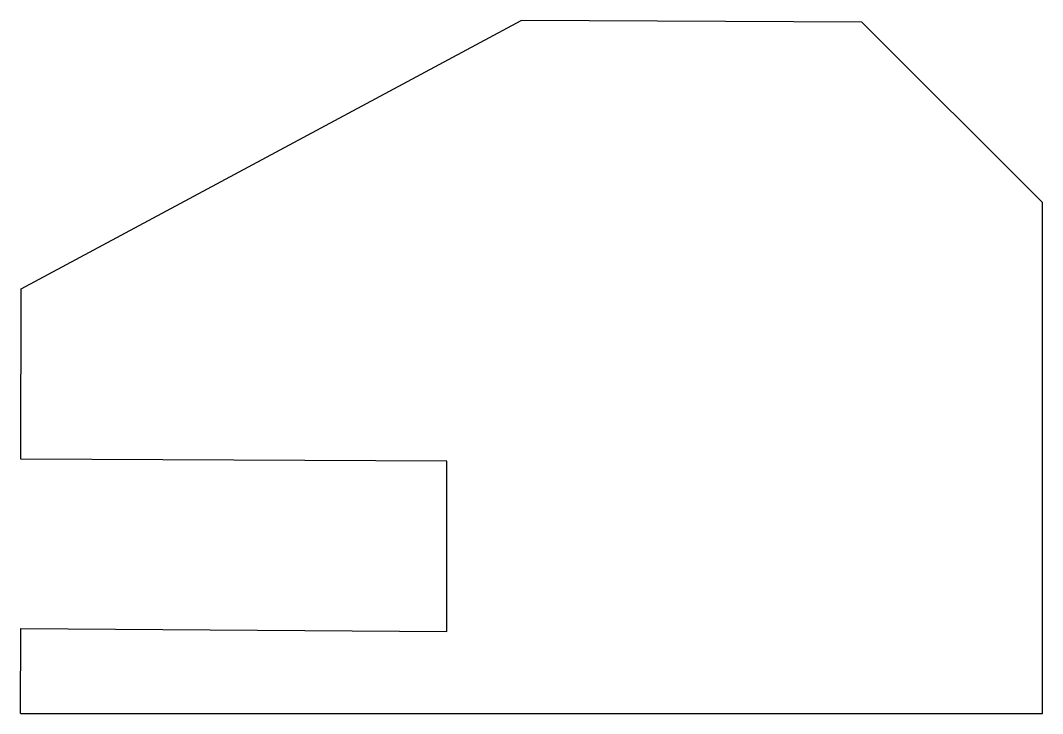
# Model space of a CAD drawing. Header units: inches. Extents: x 1 to 4, y 3.5 to 5.54.
import ezdxf

# ---------------------------------------------------------------- set-up
doc = ezdxf.new("R2010")
doc.units = ezdxf.units.IN
doc.header["$MEASUREMENT"] = 0

msp = doc.modelspace()

# ---------------------------------------------------------------- linework, layer by layer
for p, q in [((1.0026, 4.7469), (2.4697, 5.535)), ((3.4697, 5.5303), (2.4697, 5.535)), ((4, 5), (3.4697, 5.5303)), ((4, 3.5), (4, 5)), ((1.0015, 4.2469), (1.0026, 4.7469)), ((2.2515, 4.241), (1.0015, 4.2469)), ((2.2511, 3.741), (2.2515, 4.241)), ((1, 3.5), (1.0011, 3.75)), ((1.0011, 3.75), (2.2511, 3.741)), ((1, 3.5), (4, 3.5))]:
    msp.add_line(p, q)

doc.saveas('drawing.dxf')
